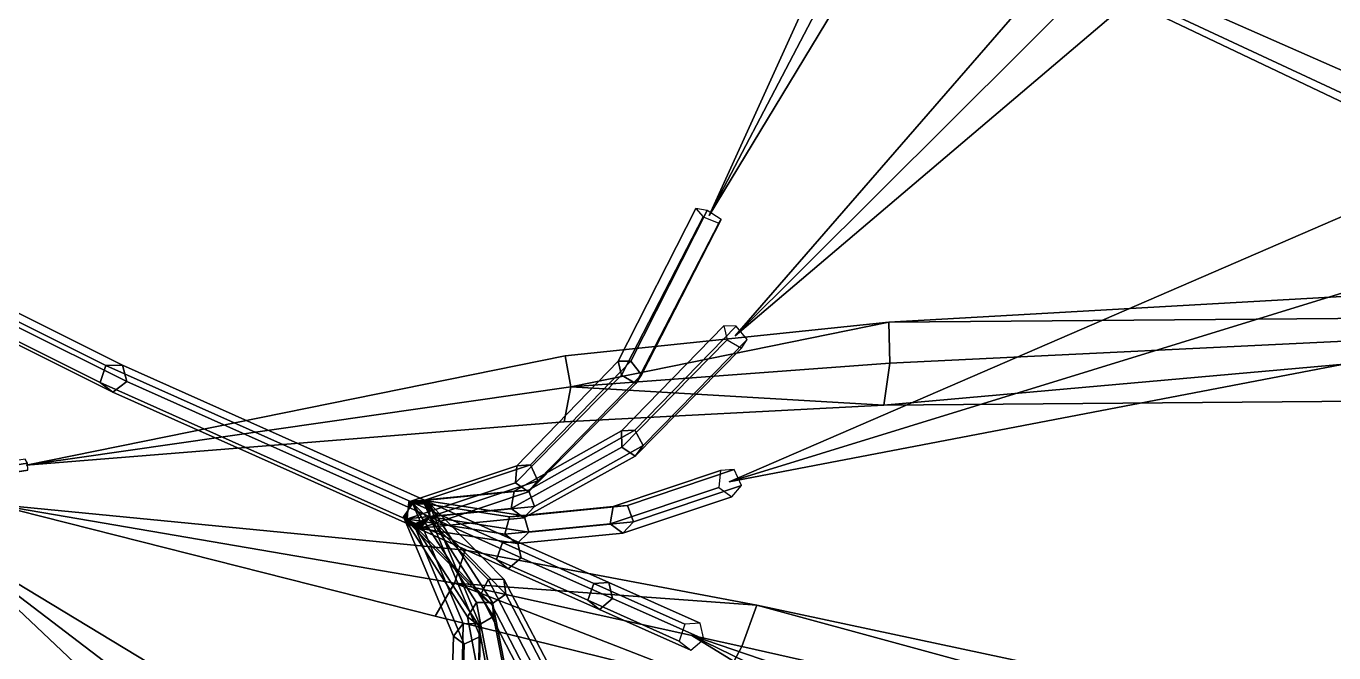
# Model space of a CAD drawing. Header units: metres. Extents: x -441 to 497, y -564 to 357.
# Drawn here: x 15.2 to 113.1, y -40.8 to 6.1 of the extents above; entities that cross this region are included whole.
import ezdxf

# ---------------------------------------------------------------- set-up
doc = ezdxf.new("R2010")
doc.units = ezdxf.units.M

msp = doc.modelspace()

# ---------------------------------------------------------------- linework, layer by layer
at = {"layer": 'Newplan_Leaf', "color": 3}
for points in [[(66.3405, -8.07889, 375.1628), (107.2978, 82.0531, 398.3246), (112.2668, 79.606, 403.2531)], [(66.3405, -8.07889, 375.1628), (112.2668, 79.606, 403.2531), (107.2978, 82.0531, 398.3246)], [(112.2668, 79.606, 403.2531), (116.5792, 74.9254, 406.2473), (66.3405, -8.07889, 375.1628)], [(112.2668, 79.606, 403.2531), (66.3405, -8.07889, 375.1628), (116.5792, 74.9254, 406.2473)], [(68.2714, -17.07724, 381.9794), (123.8949, 46.9153, 438.093), (127.437, 41.8088, 442.1359)], [(68.2714, -17.07724, 381.9794), (127.437, 41.8088, 442.1359), (123.8949, 46.9153, 438.093)], [(127.437, 41.8088, 442.1359), (130.1468, 35.4721, 443.5415), (68.2714, -17.07724, 381.9794)], [(127.437, 41.8088, 442.1359), (68.2714, -17.07724, 381.9794), (130.1468, 35.4721, 443.5415)], [(47.9108, 31.7322, 231.86), (126.4563, -2.8394, 236.1094), (126.7181, -4.974, 230.2246)], [(47.9108, 31.7322, 231.86), (126.7181, -4.974, 230.2246), (126.4563, -2.8394, 236.1094)], [(126.7181, -4.974, 230.2246), (125.3639, -5.1283, 224.4391), (47.9108, 31.7322, 231.86)], [(126.7181, -4.974, 230.2246), (47.9108, 31.7322, 231.86), (125.3639, -5.1283, 224.4391)], [(67.8393, -28.00792, 386.2266), (127.1201, -2.342, 464.7428), (128.8401, -9.2149, 466.9277)], [(67.8393, -28.00792, 386.2266), (128.8401, -9.2149, 466.9277), (127.1201, -2.342, 464.7428)], [(128.8401, -9.2149, 466.9277), (129.8782, -16.1294, 466.1638), (67.8393, -28.00792, 386.2266)], [(128.8401, -9.2149, 466.9277), (67.8393, -28.00792, 386.2266), (129.8782, -16.1294, 466.1638)], [(79.7667, -16.04945, 128.9747), (156.4516, -11.718, 122.3037), (156.1487, -15.424, 125.6799)], [(79.7667, -16.04945, 128.9747), (156.1487, -15.424, 125.6799), (156.4516, -11.718, 122.3037)], [(79.8521, -19.12, 130.4682), (156.1487, -15.424, 125.6799), (79.3997, -22.273, 131.823)], [(79.8521, -19.12, 130.4682), (79.3997, -22.273, 131.823), (156.1487, -15.424, 125.6799)], [(79.3997, -22.273, 131.823), (156.1487, -15.424, 125.6799), (156.9045, -21.6114, 126.4273)], [(79.3997, -22.273, 131.823), (156.9045, -21.6114, 126.4273), (156.1487, -15.424, 125.6799)], [(79.7667, -16.04945, 128.9747), (156.1487, -15.424, 125.6799), (79.8521, -19.12, 130.4682)], [(79.7667, -16.04945, 128.9747), (79.8521, -19.12, 130.4682), (156.1487, -15.424, 125.6799)], [(55.5462, -18.576, 126.6435), (79.7667, -16.04945, 128.9747), (55.9728, -20.8826, 128.6327)], [(55.5462, -18.576, 126.6435), (55.9728, -20.8826, 128.6327), (79.7667, -16.04945, 128.9747)], [(79.7667, -16.04945, 128.9747), (79.8521, -19.12, 130.4682), (55.9728, -20.8826, 128.6327)], [(79.7667, -16.04945, 128.9747), (55.9728, -20.8826, 128.6327), (79.8521, -19.12, 130.4682)], [(15.2142, -26.7585, 117.4057), (55.5462, -18.576, 126.6435), (55.9728, -20.8826, 128.6327)], [(15.2142, -26.7585, 117.4057), (55.9728, -20.8826, 128.6327), (55.5462, -18.576, 126.6435)], [(55.9728, -20.8826, 128.6327), (79.8521, -19.12, 130.4682), (79.3997, -22.273, 131.823)], [(55.9728, -20.8826, 128.6327), (79.3997, -22.273, 131.823), (79.8521, -19.12, 130.4682)], [(55.9728, -20.8826, 128.6327), (55.4802, -23.4996, 129.8251), (15.2142, -26.7585, 117.4057)], [(55.9728, -20.8826, 128.6327), (15.2142, -26.7585, 117.4057), (55.4802, -23.4996, 129.8251)], [(55.9728, -20.8826, 128.6327), (79.3997, -22.273, 131.823), (55.4802, -23.4996, 129.8251)], [(55.9728, -20.8826, 128.6327), (55.4802, -23.4996, 129.8251), (79.3997, -22.273, 131.823)], [(12.7146, -29.6716, 120.2053), (48.07955, -33.09981, 142.9326), (47.2615, -35.5729, 144.5677)], [(12.7146, -29.6716, 120.2053), (47.2615, -35.5729, 144.5677), (48.07955, -33.09981, 142.9326)], [(47.2615, -35.5729, 144.5677), (45.8129, -38.04538, 145.1171), (12.7146, -29.6716, 120.2053)], [(47.2615, -35.5729, 144.5677), (12.7146, -29.6716, 120.2053), (45.8129, -38.04538, 145.1171)], [(8.9747, -32.2447, 121.9629), (32.5363, -46.4929, 153.9128), (30.6701, -48.7726, 154.7954)], [(8.9747, -32.2447, 121.9629), (30.6701, -48.7726, 154.7954), (32.5363, -46.4929, 153.9128)], [(30.6701, -48.7726, 154.7954), (28.6062, -50.8079, 154.4624), (8.9747, -32.2447, 121.9629)], [(30.6701, -48.7726, 154.7954), (8.9747, -32.2447, 121.9629), (28.6062, -50.8079, 154.4624)], [(48.07955, -33.09981, 142.9326), (69.8974, -37.2255, 153.1995), (47.2615, -35.5729, 144.5677)], [(48.07955, -33.09981, 142.9326), (47.2615, -35.5729, 144.5677), (69.8974, -37.2255, 153.1995)], [(47.2615, -35.5729, 144.5677), (67.1809, -43.3185, 154.7733), (45.8129, -38.04538, 145.1171)], [(47.2615, -35.5729, 144.5677), (45.8129, -38.04538, 145.1171), (67.1809, -43.3185, 154.7733)], [(69.8974, -37.2255, 153.1995), (68.7692, -40.3082, 154.1431), (47.2615, -35.5729, 144.5677)], [(69.8974, -37.2255, 153.1995), (47.2615, -35.5729, 144.5677), (68.7692, -40.3082, 154.1431)], [(47.2615, -35.5729, 144.5677), (68.7692, -40.3082, 154.1431), (67.1809, -43.3185, 154.7733)], [(47.2615, -35.5729, 144.5677), (67.1809, -43.3185, 154.7733), (68.7692, -40.3082, 154.1431)], [(69.8974, -37.2255, 153.1995), (140.7486, -56.5403, 174.4716), (68.7692, -40.3082, 154.1431)], [(69.8974, -37.2255, 153.1995), (68.7692, -40.3082, 154.1431), (140.7486, -56.5403, 174.4716)], [(69.8974, -37.2255, 153.1995), (143.0256, -52.8146, 171.9899), (140.7486, -56.5403, 174.4716)], [(69.8974, -37.2255, 153.1995), (140.7486, -56.5403, 174.4716), (143.0256, -52.8146, 171.9899)], [(65.02184, -39.5, 387.2607), (116.249, -56.9885, 473.3285), (116.1013, -64.3955, 473.0397)], [(65.02184, -39.5, 387.2607), (116.1013, -64.3955, 473.0397), (116.249, -56.9885, 473.3285)], [(116.1013, -64.3955, 473.0397), (115.7199, -70.6988, 469.9422), (65.02184, -39.5, 387.2607)], [(116.1013, -64.3955, 473.0397), (65.02184, -39.5, 387.2607), (115.7199, -70.6988, 469.9422)], [(68.7692, -40.3082, 154.1431), (140.7486, -56.5403, 174.4716), (67.1809, -43.3185, 154.7733)], [(68.7692, -40.3082, 154.1431), (67.1809, -43.3185, 154.7733), (140.7486, -56.5403, 174.4716)]]:
    msp.add_3dface(points, dxfattribs=at)
at = {"layer": 'Newplan_Petiole', "color": 3}
for points in [[(60.4578, -18.9783, 370.8387), (66.184, -7.6861, 374.117), (65.3417, -7.5558, 375.127), (59.5245, -18.9777, 371.7744)], [(59.5245, -18.9777, 371.7744), (65.3417, -7.5558, 375.127), (65.8925, -8.1575, 376.1951), (59.769, -20.01567, 372.5923)], [(61.2708, -19.9954, 371.0648), (67.2411, -8.3555, 374.5425), (66.184, -7.6861, 374.117), (60.4578, -18.9783, 370.8387)], [(59.769, -20.01567, 372.5923), (65.8925, -8.1575, 376.1951), (67.06203, -8.6451, 375.8195), (60.8475, -20.6328, 372.1424)], [(60.8475, -20.6328, 372.1424), (67.06203, -8.6451, 375.8195), (67.2411, -8.3555, 374.5425), (61.2708, -19.9954, 371.0648)], [(4.8561, -11.1479, 274.7814), (21.1803, -19.2968, 316.2179), (20.7392, -20.5641, 316.1425), (4.415, -12.4151, 274.706)], [(6.1485, -11.1581, 274.5052), (22.4112, -19.2734, 315.7372), (21.1803, -19.2968, 316.2179), (4.8561, -11.1479, 274.7814)], [(6.5105, -12.4055, 274.2616), (22.7354, -20.5003, 315.368), (22.4112, -19.2734, 315.7372), (6.1485, -11.1581, 274.5052)], [(4.415, -12.4151, 274.706), (20.7392, -20.5641, 316.1425), (21.708, -21.2933, 315.617), (5.4453, -13.1779, 274.385)], [(5.4453, -13.1779, 274.385), (21.708, -21.2933, 315.617), (22.7354, -20.5003, 315.368), (6.5105, -12.4055, 274.2616)], [(60.7768, -24.1217, 373.5956), (68.3591, -16.3367, 381.133), (67.4258, -16.336, 382.0687), (59.7739, -24.1756, 374.4545)], [(59.7739, -24.1756, 374.4545), (67.4258, -16.336, 382.0687), (67.6703, -17.374, 382.8866), (59.7839, -25.3975, 375.014)], [(61.403, -25.2854, 373.6158), (69.1721, -17.3538, 381.3591), (68.3591, -16.3367, 381.133), (60.7768, -24.1217, 373.5956)], [(59.7839, -25.3975, 375.014), (67.6703, -17.374, 382.8866), (68.7488, -17.9912, 382.4367), (60.7928, -26.06936, 374.4874)], [(60.7928, -26.06936, 374.4874), (68.7488, -17.9912, 382.4367), (69.1721, -17.3538, 381.3591), (61.403, -25.2854, 373.6158)], [(21.1803, -19.2968, 316.2179), (44.02218, -29.4947, 353.9555), (43.581, -30.7619, 353.8801), (20.7392, -20.5641, 316.1425)], [(22.4112, -19.2734, 315.7372), (45.1591, -29.4273, 353.2852), (44.02218, -29.4947, 353.9555), (21.1803, -19.2968, 316.2179)], [(22.7354, -20.5003, 315.368), (45.4256, -30.6271, 352.7993), (45.1591, -29.4273, 353.2852), (22.4112, -19.2734, 315.7372)], [(51.932, -26.7907, 364.2346), (59.5245, -18.9777, 371.7744), (59.769, -20.01567, 372.5923), (51.8233, -28.06572, 364.6453)], [(52.9702, -26.721, 363.4198), (60.4578, -18.9783, 370.8387), (59.5245, -18.9777, 371.7744), (51.932, -26.7907, 364.2346)], [(53.5017, -27.927, 363.3214), (61.2708, -19.9954, 371.0648), (60.4578, -18.9783, 370.8387), (52.9702, -26.721, 363.4198)], [(21.708, -21.2933, 315.617), (44.4559, -31.4472, 353.1649), (45.4256, -30.6271, 352.7993), (22.7354, -20.5003, 315.368)], [(51.8233, -28.06572, 364.6453), (59.769, -20.01567, 372.5923), (60.8475, -20.6328, 372.1424), (52.7969, -28.7533, 364.0744)], [(52.7969, -28.7533, 364.0744), (60.8475, -20.6328, 372.1424), (61.2708, -19.9954, 371.0648), (53.5017, -27.927, 363.3214)], [(20.7392, -20.5641, 316.1425), (43.581, -30.7619, 353.8801), (44.4559, -31.4472, 353.1649), (21.708, -21.2933, 315.617)], [(51.7421, -28.6915, 364.8065), (59.7739, -24.1756, 374.4545), (59.7839, -25.3975, 375.014), (51.5169, -29.992, 365.0594)], [(52.8149, -28.6142, 364.0386), (60.7768, -24.1217, 373.5956), (59.7739, -24.1756, 374.4545), (51.7421, -28.6915, 364.8065)], [(53.2535, -29.8405, 363.8145), (61.403, -25.2854, 373.6158), (60.7768, -24.1217, 373.5956), (52.8149, -28.6142, 364.0386)], [(51.5169, -29.992, 365.0594), (59.7839, -25.3975, 375.014), (60.7928, -26.06936, 374.4874), (52.4559, -30.6872, 364.4418)], [(52.4559, -30.6872, 364.4418), (60.7928, -26.06936, 374.4874), (61.403, -25.2854, 373.6158), (53.2535, -29.8405, 363.8145)], [(10.1005, -27.4233, 115.6668), (15.3014, -26.6005, 116.974), (15.1443, -26.2959, 117.4019), (9.8773, -27.1193, 116.0647)], [(9.6497, -27.9709, 116.2021), (15.2052, -27.1446, 117.67), (15.3388, -27.1221, 117.1387), (9.9606, -27.9466, 115.7512)], [(9.9606, -27.9466, 115.7512), (15.3388, -27.1221, 117.1387), (15.3014, -26.6005, 116.974), (10.1005, -27.4233, 115.6668)], [(43.8559, -29.4908, 353.7125), (51.932, -26.7907, 364.2346), (51.8233, -28.06572, 364.6453), (43.7472, -30.7658, 354.1232)], [(44.8942, -29.4211, 352.8977), (52.9702, -26.721, 363.4198), (51.932, -26.7907, 364.2346), (43.8559, -29.4908, 353.7125)], [(45.4256, -30.6271, 352.7993), (53.5017, -27.927, 363.3214), (52.9702, -26.721, 363.4198), (44.8942, -29.4211, 352.8977)], [(59.1524, -29.8355, 376.0762), (67.1703, -27.1482, 386.5195), (67.06153, -28.4232, 386.9301), (58.9272, -31.136, 376.3292)], [(60.2252, -29.7582, 375.3083), (68.2085, -27.07853, 385.7047), (67.1703, -27.1482, 386.5195), (59.1524, -29.8355, 376.0762)], [(60.6638, -30.9846, 375.0842), (68.7399, -28.2845, 385.6063), (68.2085, -27.07853, 385.7047), (60.2252, -29.7582, 375.3083)], [(43.7472, -30.7658, 354.1232), (51.8233, -28.06572, 364.6453), (52.7969, -28.7533, 364.0744), (44.7208, -31.4534, 353.5523)], [(44.7208, -31.4534, 353.5523), (52.7969, -28.7533, 364.0744), (53.5017, -27.927, 363.3214), (45.4256, -30.6271, 352.7993)], [(59.8662, -31.8312, 375.7115), (68.03514, -29.1108, 386.3593), (68.7399, -28.2845, 385.6063), (60.6638, -30.9846, 375.0842)], [(43.9142, -29.478, 353.7914), (51.7421, -28.6915, 364.8065), (51.5169, -29.992, 365.0594), (43.6889, -30.7785, 354.0443)], [(44.987, -29.4007, 353.0235), (52.8149, -28.6142, 364.0386), (51.7421, -28.6915, 364.8065), (43.9142, -29.478, 353.7914)], [(45.4256, -30.6271, 352.7993), (53.2535, -29.8405, 363.8145), (52.8149, -28.6142, 364.0386), (44.987, -29.4007, 353.0235)], [(58.9272, -31.136, 376.3292), (67.06153, -28.4232, 386.9301), (68.03514, -29.1108, 386.3593), (59.8662, -31.8312, 375.7115)], [(44.1607, -29.6516, 354.2267), (47.9152, -38.5964, 363.6671), (47.197, -39.5497, 363.0495), (43.4425, -30.6049, 353.609)], [(44.1294, -29.5916, 354.1545), (48.9047, -37.03067, 364.4057), (48.249, -38.1039, 363.9323), (43.4737, -30.6649, 353.6811)], [(44.09113, -29.5432, 354.0773), (49.7838, -35.3155, 364.9172), (49.2048, -36.4855, 364.5982), (43.512, -30.7133, 353.7584)], [(44.02218, -29.4947, 353.9555), (50.8544, -32.5445, 365.2359), (50.4133, -33.8117, 365.1605), (43.581, -30.7619, 353.8801)], [(43.97, -29.4793, 353.873), (51.3803, -30.6233, 365.1427), (51.04349, -31.9213, 365.2325), (43.6331, -30.7772, 353.9627)], [(43.6889, -30.7785, 354.0443), (51.5169, -29.992, 365.0594), (52.4559, -30.6872, 364.4418), (44.6279, -31.4737, 353.4266)], [(45.07598, -29.4028, 353.1535), (52.4862, -30.5468, 364.4233), (51.3803, -30.6233, 365.1427), (43.97, -29.4793, 353.873)], [(45.1591, -29.4273, 353.2852), (51.9913, -32.4771, 364.5655), (50.8544, -32.5445, 365.2359), (44.02218, -29.4947, 353.9555)], [(45.269, -29.5047, 353.4792), (50.9617, -35.2769, 364.3191), (49.7838, -35.3155, 364.9172), (44.09113, -29.5432, 354.0773)], [(45.3301, -29.5818, 353.6024), (50.1054, -37.02086, 363.8535), (48.9047, -37.03067, 364.4057), (44.1294, -29.5916, 354.1545)], [(45.3799, -29.6774, 353.7173), (49.1344, -38.6222, 363.1578), (47.9152, -38.5964, 363.6671), (44.1607, -29.6516, 354.2267)], [(44.6279, -31.4737, 353.4266), (52.4559, -30.6872, 364.4418), (53.2535, -29.8405, 363.8145), (45.4256, -30.6271, 352.7993)], [(45.4256, -30.6271, 352.7993), (52.8359, -31.7711, 364.0691), (52.4862, -30.5468, 364.4233), (45.07598, -29.4028, 353.1535)], [(45.4256, -30.6271, 352.7993), (52.2579, -33.6769, 364.0797), (51.9913, -32.4771, 364.5655), (45.1591, -29.4273, 353.2852)], [(45.4256, -30.6271, 352.7993), (51.1183, -36.3993, 363.6392), (50.9617, -35.2769, 364.3191), (45.269, -29.5047, 353.4792)], [(45.4256, -30.6271, 352.7993), (50.2009, -38.06613, 363.0504), (50.1054, -37.02086, 363.8535), (45.3301, -29.5818, 353.6024)], [(45.4256, -30.6271, 352.7993), (49.1801, -39.5718, 362.2398), (49.1344, -38.6222, 363.1578), (45.3799, -29.6774, 353.7173)], [(51.3803, -30.6233, 365.1427), (59.1524, -29.8355, 376.0762), (58.9272, -31.136, 376.3292), (51.04349, -31.9213, 365.2325)], [(52.4862, -30.5468, 364.4233), (60.2252, -29.7582, 375.3083), (59.1524, -29.8355, 376.0762), (51.3803, -30.6233, 365.1427)], [(52.8359, -31.7711, 364.0691), (60.6638, -30.9846, 375.0842), (60.2252, -29.7582, 375.3083), (52.4862, -30.5468, 364.4233)], [(43.4425, -30.6049, 353.609), (47.197, -39.5497, 363.0495), (47.9896, -40.1418, 362.1733), (44.2351, -31.197, 352.7328)], [(43.4737, -30.6649, 353.6811), (48.249, -38.1039, 363.9323), (49.06023, -38.7317, 363.0988), (44.2849, -31.2926, 352.8477)], [(43.512, -30.7133, 353.7584), (49.2048, -36.4855, 364.5982), (50.03873, -37.142, 363.8107), (44.346, -31.3697, 352.9708)], [(43.581, -30.7619, 353.8801), (50.4133, -33.8117, 365.1605), (51.2882, -34.497, 364.4453), (44.4559, -31.4472, 353.1649)], [(43.6331, -30.7772, 353.9627), (51.04349, -31.9213, 365.2325), (51.9493, -32.6157, 364.5663), (44.539, -31.4716, 353.2966)], [(44.2351, -31.197, 352.7328), (47.9896, -40.1418, 362.1733), (49.1801, -39.5718, 362.2398), (45.4256, -30.6271, 352.7993)], [(44.2849, -31.2926, 352.8477), (49.06023, -38.7317, 363.0988), (50.2009, -38.06613, 363.0504), (45.4256, -30.6271, 352.7993)], [(44.346, -31.3697, 352.9708), (50.03873, -37.142, 363.8107), (51.1183, -36.3993, 363.6392), (45.4256, -30.6271, 352.7993)], [(44.4559, -31.4472, 353.1649), (51.2882, -34.497, 364.4453), (52.2579, -33.6769, 364.0797), (45.4256, -30.6271, 352.7993)], [(44.539, -31.4716, 353.2966), (51.9493, -32.6157, 364.5663), (52.8359, -31.7711, 364.0691), (45.4256, -30.6271, 352.7993)], [(51.04349, -31.9213, 365.2325), (58.9272, -31.136, 376.3292), (59.8662, -31.8312, 375.7115), (51.9493, -32.6157, 364.5663)], [(51.9493, -32.6157, 364.5663), (59.8662, -31.8312, 375.7115), (60.6638, -30.9846, 375.0842), (52.8359, -31.7711, 364.0691)], [(50.8544, -32.5445, 365.2359), (57.6867, -35.5944, 376.5163), (57.2455, -36.8616, 376.4409), (50.4133, -33.8117, 365.1605)], [(51.9913, -32.4771, 364.5655), (58.8236, -35.527, 375.8459), (57.6867, -35.5944, 376.5163), (50.8544, -32.5445, 365.2359)], [(52.2579, -33.6769, 364.0797), (59.09019, -36.7268, 375.36), (58.8236, -35.527, 375.8459), (51.9913, -32.4771, 364.5655)], [(50.4133, -33.8117, 365.1605), (57.2455, -36.8616, 376.4409), (58.1204, -37.5469, 375.7257), (51.2882, -34.497, 364.4453)], [(51.2882, -34.497, 364.4453), (58.1204, -37.5469, 375.7257), (59.09019, -36.7268, 375.36), (52.2579, -33.6769, 364.0797)], [(49.7838, -35.3155, 364.9172), (54.1152, -43.6066, 374.9037), (53.4264, -44.6227, 374.3567), (49.2048, -36.4855, 364.5982)], [(50.9617, -35.2769, 364.3191), (55.3257, -43.6138, 374.3734), (54.1152, -43.6066, 374.9037), (49.7838, -35.3155, 364.9172)], [(51.1183, -36.3993, 363.6392), (55.3948, -44.6135, 373.5117), (55.3257, -43.6138, 374.3734), (50.9617, -35.2769, 364.3191)], [(57.6867, -35.5944, 376.5163), (64.519, -38.6442, 387.7966), (64.07787, -39.9114, 387.7212), (57.2455, -36.8616, 376.4409)], [(58.8236, -35.527, 375.8459), (65.6559, -38.5768, 387.1263), (64.519, -38.6442, 387.7966), (57.6867, -35.5944, 376.5163)], [(59.09019, -36.7268, 375.36), (65.9224, -39.7766, 386.6404), (65.6559, -38.5768, 387.1263), (58.8236, -35.527, 375.8459)], [(48.9047, -37.03067, 364.4057), (51.04653, -48.03078, 372.4211), (50.2641, -48.7663, 371.613), (48.249, -38.1039, 363.9323)], [(50.1054, -37.02086, 363.8535), (52.2848, -48.1212, 371.9682), (51.04653, -48.03078, 372.4211), (48.9047, -37.03067, 364.4057)], [(49.2048, -36.4855, 364.5982), (53.4264, -44.6227, 374.3567), (54.2277, -45.2334, 373.5015), (50.03873, -37.142, 363.8107)], [(50.03873, -37.142, 363.8107), (54.2277, -45.2334, 373.5015), (55.3948, -44.6135, 373.5117), (51.1183, -36.3993, 363.6392)], [(50.2009, -38.06613, 363.0504), (52.2793, -48.8973, 370.8985), (52.2848, -48.1212, 371.9682), (50.1054, -37.02086, 363.8535)], [(57.2455, -36.8616, 376.4409), (64.07787, -39.9114, 387.7212), (64.9527, -40.5967, 387.006), (58.1204, -37.5469, 375.7257)], [(58.1204, -37.5469, 375.7257), (64.9527, -40.5967, 387.006), (65.9224, -39.7766, 386.6404), (59.09019, -36.7268, 375.36)], [(48.249, -38.1039, 363.9323), (50.2641, -48.7663, 371.613), (51.03766, -49.2937, 370.6803), (49.06023, -38.7317, 363.0988)], [(49.06023, -38.7317, 363.0988), (51.03766, -49.2937, 370.6803), (52.2793, -48.8973, 370.8985), (50.2009, -38.06613, 363.0504)], [(47.9152, -38.5964, 363.6671), (47.6617, -51.3927, 369.0058), (46.8531, -51.7845, 368.0064), (47.197, -39.5497, 363.0495)], [(49.1344, -38.6222, 363.1578), (48.9078, -51.5853, 368.6098), (47.6617, -51.3927, 369.0058), (47.9152, -38.5964, 363.6671)], [(49.1801, -39.5718, 362.2398), (48.8814, -52.08746, 367.3875), (48.9078, -51.5853, 368.6098), (49.1344, -38.6222, 363.1578)], [(47.197, -39.5497, 363.0495), (46.8531, -51.7845, 368.0064), (47.6188, -52.2098, 367.0168), (47.9896, -40.1418, 362.1733)], [(47.9896, -40.1418, 362.1733), (47.6188, -52.2098, 367.0168), (48.8814, -52.08746, 367.3875), (49.1801, -39.5718, 362.2398)]]:
    msp.add_3dface(points, dxfattribs=at)

doc.saveas('drawing.dxf')
